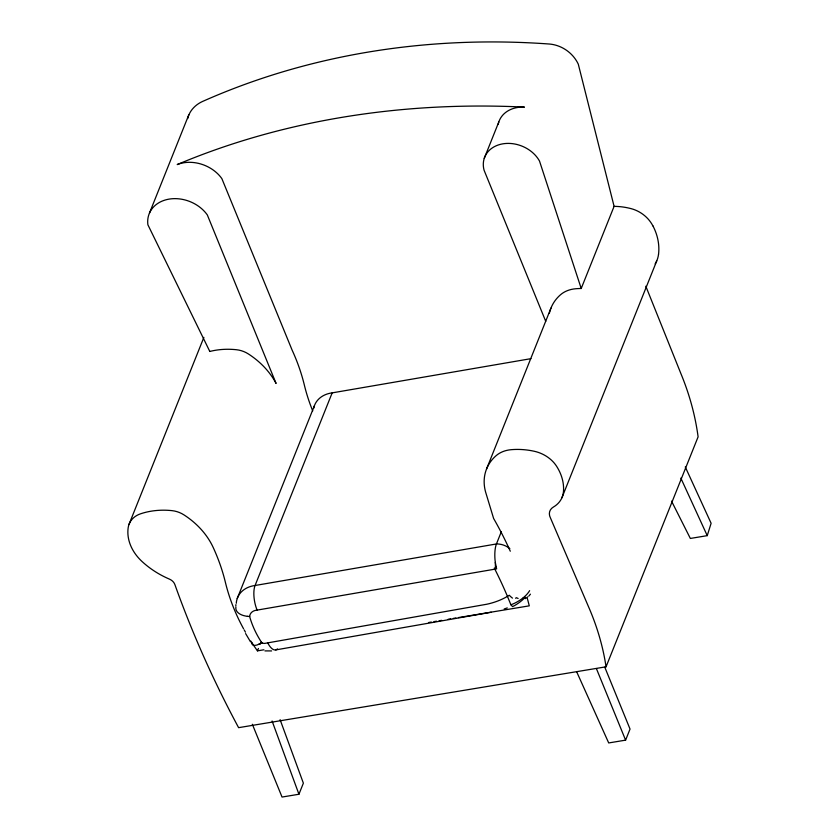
<?xml version="1.0" encoding="UTF-8"?>
<svg xmlns="http://www.w3.org/2000/svg" width="839" height="839" viewBox="0 0 839 839"><rect width="100%" height="100%" fill="white"/><g stroke="black" fill="none" stroke-linecap="round" stroke-linejoin="round"><path stroke-width="1.26" d="M235.822 606.02L235.895 604.636M187.716 118.561C189.383 110.842 195.382 104.707 202.44 101.509A778.854 670.822 33.2 0 1 549.66 44.047C561.899 45.18 573.079 53.046 578.291 64.163L614.096 206.363L581.217 288.49A66.145 52.385 21.8 0 0 575.502 288.773A30.214 23.932 21.8 0 0 560.494 294.772A53.14 42.086 21.8 0 0 549.346 313.377M671.536 501.124L690.35 538.449L707.235 535.649L711.115 523.284L685.264 466.904M149.468 213.085L188.806 114.807M128.954 524.532L203.877 337.362M237.227 598.522L314.342 405.898M530.94 358.662L332.171 392.872L255.066 585.496A27.718 21.95 21.8 0 0 236.283 603.283M263.897 649.795L257.458 650.865L258.422 648.442M484.239 158.372L498.786 122.043M252.34 724.267L282.04 797.05L298.936 794.25L303.372 783.165L280.1 719.673M486.515 469.074L550.94 308.154M501.282 531.842L496.436 543.955A17.892 5.737 85.8 0 0 495.314 562.434L496.636 568.863L255.308 610.414A9.806 7.761 21.8 0 0 249.76 615.669L249.928 617.535A108.021 85.557 21.8 0 0 261.453 642.213L261.915 642.905L257.028 644.992A17.892 5.957 -40.9 0 1 251.784 642.601M561.92 497.779L656.759 260.856M243.572 628.789A227.359 180.07 21.8 0 1 225.408 582.392A235.014 186.143 21.8 0 0 213.211 547.5A74.199 58.761 21.8 0 0 183.982 514.894A22.108 17.514 21.8 0 0 171.964 510.636A70.822 56.087 21.8 0 0 140.512 513.825A25.327 20.063 21.8 0 0 128.199 527.563A46.428 36.78 21.8 0 0 142.043 561.511A78.761 62.38 21.8 0 0 169.394 579.099A9.03 7.152 21.8 0 1 174.879 584.573A1206.671 955.715 21.8 0 0 238.601 727.665L606.052 666.806L698.1 436.846A303.152 246.97 24.7 0 0 681.163 374.267L645.81 286.204M576.645 671.735L608.705 742.945L625.6 740.145L630.037 729.06L604.783 667.194M530.447 594.169L528.832 596.089M261.894 642.863L261.946 642.768A4.017 3.178 21.8 0 0 265.334 643.293L486.725 604.248A79.443 62.925 21.8 0 0 507.039 596.623L509.283 595.271A17.892 9.47 57.8 0 0 512.472 598.113M260.646 643.555L258.527 644.467M523.012 598.123L525.287 597.305A17.934 6.376 -38.6 0 1 512.556 606.618L510.899 604.772L507.448 596.372A489.766 387.912 21.8 0 0 495.671 570.803L494.297 568.118L496.289 567.321L495.43 566.839L495.314 562.434M525.287 598.668L527.773 596.865M515.555 598.249L516.446 597.662A17.892 9.669 55.3 0 0 518.124 598.48M260.174 643.796L261.223 642.265L261.946 642.768M504.187 608.988L507.27 607.897M275.758 649.91L491.214 612.239M428.792 622.486L431.372 622.056M433.941 621.626L436.521 621.196M439.101 620.776L441.671 620.346M448.12 619.276L450.69 618.857M453.27 618.427L455.85 617.997M458.419 617.577L529.273 605.842A408.299 323.382 21.8 0 0 527.322 598.427M271.637 650.928L264.935 650.896M249.529 616.497L247.411 616.34M250.515 641.835L245.617 633.581M680.838 478.094L707.235 535.649M545.738 321.347L484.082 170.244A30.445 24.121 21.8 0 1 502.886 143.826A30.445 24.121 21.8 0 1 539.508 161.067L581.217 288.49M596.393 668.568L625.6 740.145M272.088 720.995L298.936 794.25M509.85 548.654A16.518 13.078 21.8 0 0 496.436 543.955L255.066 585.496A17.892 6.733 80 0 0 257.112 610.079M313.702 408.236A27.718 21.95 21.8 0 1 332.171 392.872M247.421 616.319A17.934 9.963 -8.1 0 1 235.885 607.1M529.619 590.656A17.755 7.289 -32.4 0 1 522.917 598.018A18.322 7.53 -32.4 0 1 510.899 604.762M277.447 648.893A17.902 7.257 76.7 0 1 267.578 642.601M652.847 225.806A30.414 26.198 33.2 0 0 631.379 208.712A65.505 56.412 33.2 0 0 614.096 206.363M652.878 225.796A53.748 46.292 33.2 0 1 658.563 254.154M658.542 254.154A29.984 25.82 33.2 0 1 655.144 263.876M606.052 666.806A302.449 239.555 21.8 0 0 588.307 606.251L550.457 517.936A11.589 9.177 21.8 0 1 553.321 507.092A29.805 23.607 21.8 0 0 563.462 491.717A52.364 41.468 21.8 0 0 556.614 466.285A30.057 23.807 21.8 0 0 534.296 451.277A66.145 52.385 21.8 0 0 511.087 449.694A30.214 23.932 21.8 0 0 496.08 455.703A53.14 42.086 21.8 0 0 485.645 492.189L493.626 518.492A408.299 323.382 21.8 0 1 510.29 551.223M498.198 124.308A30.445 24.121 21.8 0 1 524.427 107.109A789.184 625.055 21.8 0 0 177.197 164.57A33.34 26.408 21.8 0 1 221.863 178.623L292.171 350.241A235.014 186.143 21.8 0 1 304.368 385.132A227.359 180.07 21.8 0 0 312.716 410.911M257.458 650.865A227.359 180.07 21.8 0 1 250.83 641.059M245.46 632.166A227.359 180.07 21.8 0 1 244.191 629.911M209.813 351.457L147.895 224.789A33.34 26.408 21.8 0 1 169.142 199.105A33.34 26.408 21.8 0 1 207.327 214.941L276.083 383.444A74.199 58.761 21.8 0 0 248.407 353.964A22.108 17.514 21.8 0 0 236.378 349.716A70.822 56.087 21.8 0 0 209.813 351.457"/></g></svg>
